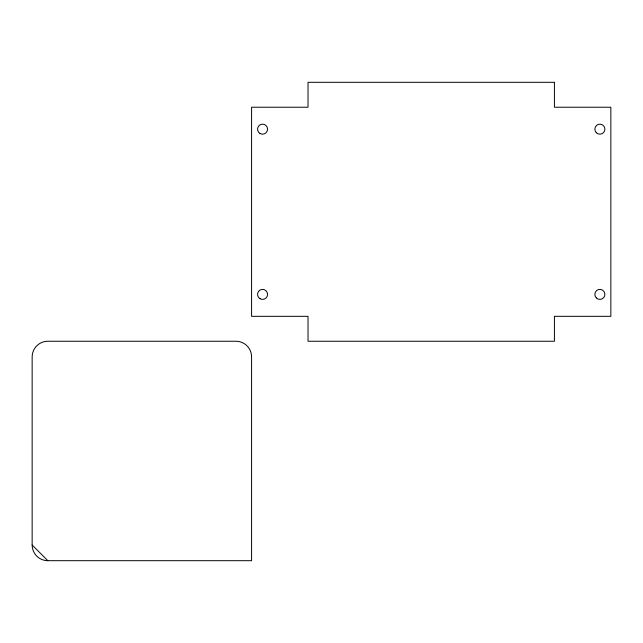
<?xml version="1.0" encoding="UTF-8"?>
<svg xmlns="http://www.w3.org/2000/svg" width="643" height="643" viewBox="0 0 643 643"><rect width="100%" height="100%" fill="white"/><g stroke="black" fill="none" stroke-linecap="round" stroke-linejoin="round"><path stroke-width="0.96" d="M47.823 560.688L251.59 560.688L251.59 356.921A15.673 15.673 0 0 0 235.917 341.248L47.823 341.248A15.673 15.673 0 0 0 32.15 356.921L32.15 545.015L47.823 560.688A15.673 15.673 0 0 1 32.15 545.015M554.419 82.312L308.021 82.312L308.021 107.228L251.59 107.228L251.59 316.324L308.021 316.324L308.021 341.248L554.419 341.248L554.419 316.324L610.85 316.324L610.85 107.228L554.419 107.228L554.419 82.312M596.334 132.723A5.015 5.015 0 0 0 604.725 130.473A5.015 5.015 0 0 0 598.577 124.332A5.015 5.015 0 0 0 596.334 132.723M596.334 297.926A5.015 5.015 0 0 0 604.725 295.684A5.015 5.015 0 0 0 598.577 289.535A5.015 5.015 0 0 0 596.334 297.926M260.053 133.519A5.015 5.015 0 0 0 267.576 129.179A5.015 5.015 0 0 0 260.053 124.83A5.015 5.015 0 0 0 260.053 133.519M260.053 298.73A5.015 5.015 0 0 0 267.576 294.381A5.015 5.015 0 0 0 260.053 290.041A5.015 5.015 0 0 0 260.053 298.73"/></g></svg>
